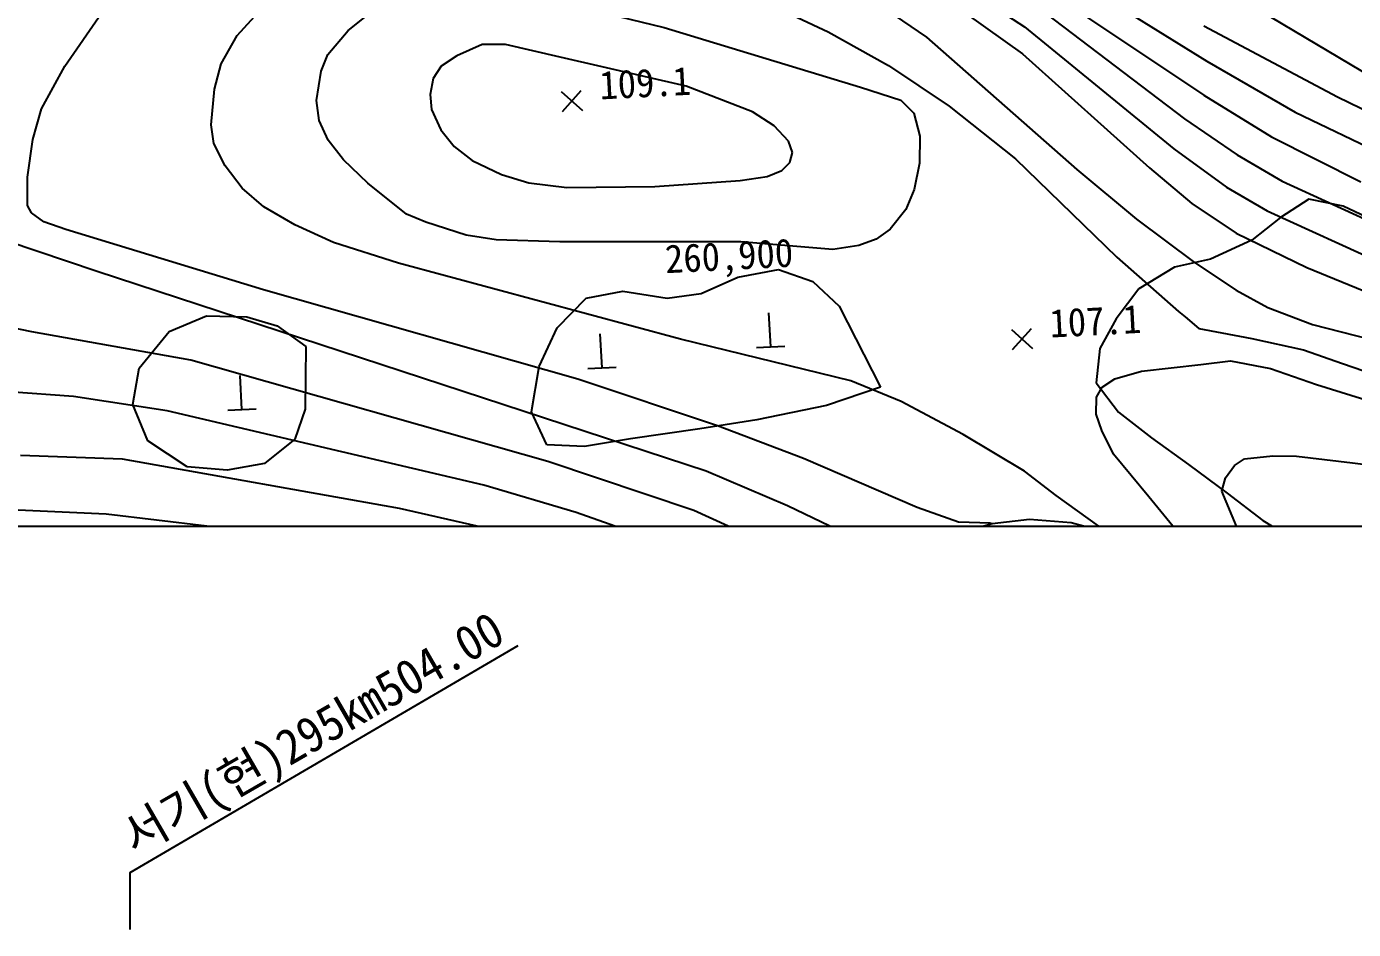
# Model space of a CAD drawing. Header units: millimetres. Extents: x 12262 to 13058, y 1103 to 1809.
# Drawn here: x 12848.4 to 12942, y 1364.9 to 1428.6 of the extents above; entities that cross this region are included whole.
import ezdxf
from ezdxf.enums import TextEntityAlignment as Align
from ezdxf.xclip import XClip

# ---------------------------------------------------------------- set-up
doc = ezdxf.new("R2010")
doc.units = ezdxf.units.MM
doc.header["$LTSCALE"] = 10
doc.header["$MEASUREMENT"] = 0
doc.header["$XCLIPFRAME"] = 2
doc.layers.add('TX-PAPR', color=2, linetype='Continuous', plot=False)
for name, color, linetype in [('TZ-BASE', 253, 'Continuous'), ('TZ-LEAL', 1, 'Continuous'), ('TZ-LEAT', 3, 'Continuous')]:
    doc.layers.add(name, color=color, linetype=linetype)
doc.styles.add('HANA', font='GulimChe.ttf')
doc.styles.add('굴림체', font='GulimChe.ttf')

# ---------------------------------------------------------------- blocks, each defined once
blk = doc.blocks.new('JD-SGS4SX3S')
at = {"layer": 'TZ-BASE'}
for p, q in [((565.221, -29.212, 101), (586.103, -42.169, 101)), ((568.308, -32.801, 102), (585.888, -44.573, 102)), ((568.144, -36.429, 104), (573.242, -39.757, 104)), ((517.674, -40.37, 107), (519.647, -38.185, 107)), ((540.523, -38.02, 108), (547.81, -39.806, 108)), ((555.045, -38.066, 107), (559.383, -40.097, 107)), ((562.931, -38.163, 106), (566.307, -40.479, 106)), ((505.496, -42.522, 106), (508.099, -38.785, 106)), ((525.512, -40.013, 108), (527.123, -38.705, 108)), ((569.09, -38.797, 105), (573.092, -41.652, 105)), ((574.741, -38.8, 103), (584.522, -46.233, 103)), ((590.599, -39.037, 99), (597.842, -43.339, 99)), ((524.061, -41.708, 108), (525.512, -40.013, 108)), ((547.81, -39.806, 108), (561.663, -44.005, 108)), ((559.383, -40.097, 107), (563.629, -42.476, 107)), ((573.242, -39.757, 104), (583.779, -48.353, 104)), ((585.9, -39.677, 100), (595.327, -44.685, 100)), ((516.533, -42.357, 107), (517.674, -40.37, 107)), ((534.966, -40.999, 109), (533.176, -41.791, 109)), ((536.596, -40.983, 109), (534.966, -40.999, 109)), ((540.466, -41.894, 109), (536.596, -40.983, 109)), ((566.307, -40.479, 106), (576.923, -49.812, 106)), ((523.604, -42.879, 108), (524.061, -41.708, 108)), ((533.176, -41.791, 109), (532.074, -42.535, 109)), ((549.346, -43.934, 109), (540.466, -41.894, 109)), ((573.092, -41.652, 105), (582.044, -49.688, 105)), ((503.868, -45.544, 106), (505.496, -42.522, 106)), ((516.078, -44.146, 107), (516.533, -42.357, 107)), ((523.271, -44.941, 108), (523.604, -42.879, 108)), ((532.074, -42.535, 109), (531.503, -43.387, 109)), ((563.629, -42.476, 107), (567.926, -45.35, 107)), ((586.103, -42.169, 101), (592.333, -45.761, 101)), ((531.503, -43.387, 109), (531.286, -44.534, 109)), ((554.047, -45.755, 109), (549.346, -43.934, 109)), ((561.663, -44.005, 108), (564.515, -44.931, 108)), ((515.829, -46.661, 107), (516.078, -44.146, 107)), ((523.465, -46.368, 108), (523.271, -44.941, 108)), ((531.286, -44.534, 109), (531.371, -45.581, 109)), ((540.544, -44.31, 109.088), (542.03, -45.649, 109.088)), ((540.618, -45.723, 109.088), (541.957, -44.237, 109.088)), ((564.515, -44.931, 108), (565.432, -45.849, 108)), ((585.888, -44.573, 102), (590.654, -47.515, 102)), ((595.327, -44.685, 100), (604.938, -49.361, 100)), ((503.235, -47.691, 106), (503.868, -45.544, 106)), ((531.371, -45.581, 109), (532.04, -47.006, 109)), ((555.556, -46.724, 109), (554.047, -45.755, 109)), ((565.432, -45.849, 108), (565.858, -47.463, 108)), ((567.926, -45.35, 107), (572.59, -49.07, 107)), ((592.333, -45.761, 101), (604.186, -51.484, 101)), ((516.031, -47.981, 107), (515.829, -46.661, 107)), ((524.091, -47.744, 108), (523.465, -46.368, 108)), ((556.588, -47.819, 109), (555.556, -46.724, 109)), ((584.522, -46.233, 103), (588.247, -48.785, 103)), ((502.872, -50.364, 106), (503.235, -47.691, 106)), ((525.174, -49.134, 108), (524.091, -47.744, 108)), ((532.04, -47.006, 109), (532.977, -48.205, 109)), ((565.858, -47.463, 108), (565.827, -49.359, 108)), ((590.654, -47.515, 102), (596.977, -50.692, 102)), ((516.823, -49.567, 107), (516.031, -47.981, 107)), ((532.977, -48.205, 109), (534.25, -49.188, 109)), ((556.865, -48.612, 109), (556.588, -47.819, 109)), ((556.667, -49.33, 109), (556.865, -48.612, 109)), ((583.779, -48.353, 104), (587.5, -51.052, 104)), ((518.009, -51.131, 107), (516.823, -49.567, 107)), ((526.898, -50.78, 108), (525.174, -49.134, 108)), ((534.25, -49.188, 109), (536.315, -50.167, 109)), ((556.111, -49.899, 109), (556.667, -49.33, 109)), ((565.827, -49.359, 108), (565.448, -51.224, 108)), ((572.59, -49.07, 107), (579.754, -56.005, 107)), ((588.247, -48.785, 103), (591.43, -50.634, 103)), ((502.877, -52.354, 106), (502.872, -50.364, 106)), ((536.315, -50.167, 109), (538.242, -50.761, 109)), ((553.177, -50.599, 109), (555.078, -50.318, 109)), ((555.078, -50.318, 109), (556.111, -49.899, 109)), ((576.923, -49.812, 106), (581.14, -53.314, 106)), ((582.044, -49.688, 105), (585.035, -52.212, 105)), ((519.561, -52.449, 107), (518.009, -51.131, 107)), ((529.628, -52.966, 108), (526.898, -50.78, 108)), ((538.242, -50.761, 109), (540.937, -51.096, 109)), ((540.937, -51.096, 109), (547.149, -51.019, 109)), ((547.149, -51.019, 109), (553.177, -50.599, 109)), ((565.448, -51.224, 108), (564.857, -52.633, 108)), ((587.5, -51.052, 104), (590.36, -52.741, 104)), ((591.43, -50.634, 103), (600.914, -54.995, 103)), ((503.155, -52.866, 106), (502.877, -52.354, 106)), ((585.035, -52.212, 105), (588.177, -54.317, 105)), ((593.292, -51.899, 111.604), (591.31, -53.212, 111.604)), ((595.723, -52.401, 111.604), (593.292, -51.899, 111.604)), ((599.151, -54.016, 111.604), (595.723, -52.401, 111.604)), ((504.027, -53.511, 106), (503.155, -52.866, 106)), ((521.743, -53.715, 107), (519.561, -52.449, 107)), ((530.986, -53.535, 108), (529.628, -52.966, 108)), ((564.857, -52.633, 108), (563.757, -54.037, 108)), ((581.14, -53.314, 106), (585.233, -56.375, 106)), ((591.31, -53.212, 111.604), (589.285, -54.806, 111.604)), ((590.36, -52.741, 104), (598.796, -56.574, 104)), ((505.567, -54.05, 106), (504.027, -53.511, 106)), ((519.524, -58.303, 106), (505.567, -54.05, 106)), ((524.473, -54.978, 107), (521.743, -53.715, 107)), ((533.832, -54.443, 108), (530.986, -53.535, 108)), ((563.757, -54.037, 108), (562.761, -54.735, 108)), ((507.798, -57.021, 105), (501.447, -54.882, 105)), ((529.063, -56.428, 107), (524.473, -54.978, 107)), ((535.955, -54.774, 108), (533.832, -54.443, 108)), ((540.433, -54.919, 108), (535.955, -54.774, 108)), ((553.211, -54.921, 108), (540.433, -54.919, 108)), ((559.71, -55.458, 108), (553.211, -54.921, 108)), ((561.545, -55.187, 108), (559.71, -55.458, 108)), ((562.761, -54.735, 108), (561.545, -55.187, 108)), ((589.285, -54.806, 111.604), (586.357, -56.152, 111.604)), ((588.177, -54.317, 105), (593.155, -56.745, 105)), ((579.754, -56.005, 107), (584.095, -59.846, 107)), ((586.357, -56.152, 111.604), (583.817, -56.716, 111.604)), ((550.759, -71.11, 105), (507.798, -57.021, 105)), ((548.947, -61.791, 107), (529.063, -56.428, 107)), ((553.004, -57.425, 107.358), (555.866, -56.884, 107.358)), ((555.866, -56.884, 107.358), (558.294, -57.727, 107.358)), ((583.817, -56.716, 111.604), (581.311, -58.247, 111.604)), ((585.233, -56.375, 106), (588.178, -58.323, 106)), ((593.155, -56.745, 105), (602.617, -60.623, 105)), ((550.42, -58.572, 107.358), (553.004, -57.425, 107.358)), ((558.294, -57.727, 107.358), (560.152, -59.472, 107.358)), ((541.704, -64.613, 106), (519.524, -58.303, 106)), ((540.259, -60.989, 107.358), (542.307, -58.893, 107.358)), ((542.307, -58.893, 107.358), (544.887, -58.409, 107.358)), ((544.887, -58.409, 107.358), (548.022, -58.895, 107.358)), ((548.022, -58.895, 107.358), (550.42, -58.572, 107.358)), ((581.311, -58.247, 111.604), (579.705, -60.347, 111.604)), ((588.178, -58.323, 106), (590.411, -59.554, 106)), ((560.152, -59.472, 107.358), (563.066, -65.19, 107.358)), ((584.095, -59.846, 107), (584.567, -60.227, 107)), ((590.411, -59.554, 106), (593.551, -60.75, 106)), ((503.183, -61.263, 104), (497.721, -60.197, 104)), ((512.87, -61.242, 105.305), (515.515, -60.135, 105.305)), ((515.515, -60.135, 105.305), (518.351, -60.218, 105.305)), ((518.351, -60.218, 105.305), (520.479, -60.858, 105.305)), ((520.479, -60.858, 105.305), (522.52, -62.302, 105.305)), ((555.32, -62.333, 107.76), (555.195, -59.936, 107.76)), ((579.705, -60.347, 111.604), (578.541, -62.451, 111.604)), ((584.567, -60.227, 107), (585.547, -61.032, 107)), ((593.551, -60.75, 106), (604.753, -63.618, 106)), ((514.404, -63.269, 104), (503.183, -61.263, 104)), ((510.757, -63.842, 105.305), (512.87, -61.242, 105.305)), ((538.97, -63.716, 107.358), (540.259, -60.989, 107.358)), ((543.416, -63.81, 106.251), (543.291, -61.414, 106.251)), ((560.987, -64.743, 107), (548.947, -61.791, 107)), ((572.31, -61.116, 107.056), (573.796, -62.454, 107.056)), ((572.384, -62.528, 107.056), (573.722, -61.042, 107.056)), ((585.547, -61.032, 107), (587.163, -61.347, 107)), ((587.163, -61.347, 107), (589.282, -61.736, 107)), ((589.282, -61.736, 107), (592.923, -62.545, 107)), ((522.52, -62.302, 105.305), (522.466, -66.728, 105.305)), ((554.322, -62.385, 107.76), (556.319, -62.28, 107.76)), ((578.541, -62.451, 111.604), (578.302, -64.864, 111.604)), ((592.923, -62.545, 107), (595.671, -63.501, 107)), ((539.598, -70.427, 104), (514.404, -63.269, 104)), ((581.487, -64.056, 108), (585.673, -63.589, 108)), ((585.673, -63.589, 108), (587.765, -63.314, 108)), ((587.765, -63.314, 108), (590.593, -63.866, 108)), ((595.671, -63.501, 107), (599.642, -64.892, 107)), ((510.315, -66.413, 105.305), (510.757, -63.842, 105.305)), ((517.999, -66.754, 104.662), (517.874, -64.357, 104.662)), ((538.442, -66.912, 107.358), (538.97, -63.716, 107.358)), ((551.568, -67.901, 106), (541.704, -64.613, 106)), ((542.418, -63.863, 106.251), (544.415, -63.758, 106.251)), ((578.71, -65.184, 108), (579.601, -64.589, 108)), ((579.601, -64.589, 108), (581.487, -64.056, 108)), ((590.593, -63.866, 108), (593.85, -64.995, 108)), ((506.126, -65.84, 103), (501.57, -65.498, 103)), ((563.066, -65.19, 107.358), (559.253, -66.468, 107.358)), ((564.519, -66.198, 107), (560.987, -64.743, 107)), ((578.302, -64.864, 111.604), (579.876, -66.948, 111.604)), ((578.31, -65.878, 108), (578.71, -65.184, 108)), ((593.85, -64.995, 108), (598.015, -66.276, 108)), ((512.717, -66.861, 103), (506.126, -65.84, 103)), ((511.362, -68.957, 105.305), (510.315, -66.413, 105.305)), ((559.253, -66.468, 107.358), (554.335, -67.497, 107.358)), ((568.904, -68.517, 107), (564.519, -66.198, 107)), ((578.293, -67.076, 108), (578.31, -65.878, 108)), ((535.082, -72.089, 103), (512.717, -66.861, 103)), ((517.001, -66.806, 104.662), (518.998, -66.702, 104.662)), ((522.466, -66.728, 105.305), (521.726, -68.855, 105.305)), ((539.531, -69.254, 107.358), (538.442, -66.912, 107.358)), ((578.687, -68.248, 108), (578.293, -67.076, 108)), ((579.876, -66.948, 111.604), (582.196, -68.757, 111.604)), ((550.326, -68.13, 107.358), (545.43, -68.837, 107.358)), ((554.335, -67.497, 107.358), (550.326, -68.13, 107.358)), ((557.641, -70.224, 106), (551.568, -67.901, 106)), ((579.515, -69.912, 108), (578.687, -68.248, 108)), ((514.144, -70.809, 105.305), (511.362, -68.957, 105.305)), ((521.726, -68.855, 105.305), (519.599, -70.57, 105.305)), ((542.187, -69.375, 107.358), (539.531, -69.254, 107.358)), ((545.43, -68.837, 107.358), (542.187, -69.375, 107.358)), ((573.222, -71.1, 107), (568.904, -68.517, 107)), ((582.196, -68.757, 111.604), (584.797, -70.629, 111.604)), ((509.564, -70.255, 102), (502.384, -69.993, 102)), ((565.657, -73.673, 106), (557.641, -70.224, 106)), ((582.006, -72.909, 108), (579.515, -69.912, 108)), ((588.757, -70.24, 109), (590.757, -70.038, 109)), ((590.757, -70.038, 109), (592.428, -70.061, 109)), ((592.428, -70.061, 109), (596.377, -70.53, 109)), ((529.114, -73.741, 102), (509.564, -70.255, 102)), ((516.96, -71.033, 105.305), (514.144, -70.809, 105.305)), ((519.599, -70.57, 105.305), (516.96, -71.033, 105.305)), ((549.896, -73.891, 104), (539.598, -70.427, 104)), ((556.499, -73.563, 105), (550.759, -71.11, 105)), ((575.478, -72.824, 107), (573.222, -71.1, 107)), ((584.797, -70.629, 111.604), (587.538, -72.661, 111.604)), ((587.425, -71.59, 109), (588.049, -70.704, 109)), ((588.049, -70.704, 109), (588.757, -70.24, 109)), ((596.377, -70.53, 109), (597.911, -70.713, 109)), ((541.595, -74.036, 103), (535.082, -72.089, 103)), ((587.168, -72.518, 109), (587.425, -71.59, 109)), ((579.09, -75.439, 107), (575.478, -72.824, 107)), ((584.223, -75.659, 108), (582.006, -72.909, 108)), ((588.562, -75.859, 109), (587.168, -72.518, 109)), ((587.538, -72.661, 111.604), (590.059, -74.593, 111.604)), ((508.425, -74.133, 101), (502.2, -73.864, 101)), ((536.38, -75.406, 102), (529.114, -73.741, 102)), ((552.482, -75.072, 104), (549.896, -73.891, 104)), ((562.307, -76.351, 105), (556.499, -73.563, 105)), ((568.565, -74.709, 106), (565.657, -73.673, 106)), ((518.68, -75.383, 101), (508.425, -74.133, 101)), ((549.494, -76.827, 103), (541.595, -74.036, 103)), ((570.94, -74.828, 90.918), (568.561, -75.534, 90.918)), ((570.824, -74.774, 106), (568.565, -74.709, 106)), ((570.887, -74.844, 106), (570.824, -74.774, 106)), ((573.579, -74.527, 90.918), (570.94, -74.828, 90.918)), ((576.535, -74.75, 90.918), (573.579, -74.527, 90.918)), ((579.065, -75.474, 90.918), (576.535, -74.75, 90.918)), ((590.059, -74.593, 111.604), (601.654, -81.926, 111.604))]:
    blk.add_line(p, q, dxfattribs=at)
at = {"layer": 'TZ-BASE', "style": 'HANA'}
for s, p in [('109.1', (543.285, -44.875, 109.088)), ('260,900', (547.915, -57.14)), ('107.1', (575.05, -61.681, 107.056))]:
    blk.add_text(s, height=2, rotation=2.9893, dxfattribs=at).set_placement(p)

msp = doc.modelspace()

# ---------------------------------------------------------------- linework, layer by layer
at = {"layer": 'TX-PAPR', "flags": 128}
msp.add_lwpolyline([(13045.598, 1543.327), (12345.598, 1543.327), (12345.598, 1393.327), (13045.598, 1393.327)], close=True, dxfattribs=at)
at = {"layer": 'TZ-LEAL'}
msp.add_lwpolyline([(12883.066, 1384.896), (12855.685, 1368.871), (12855.685, 1364.871)], dxfattribs=at)

# ---------------------------------------------------------------- block references
at = {"layer": 'TZ-BASE'}
ref = msp.add_blockref('JD-SGS4SX3S', (12345.598, 1468.327), dxfattribs=at)
XClip(ref).set_block_clipping_path([(0, -75.0000000001), (700.0000000116, 74.9999999999)])

# ---------------------------------------------------------------- texts
at = {"layer": 'TZ-LEAT', "style": '굴림체'}
msp.add_text('서기(현)295km504.00', height=2.5, rotation=30, dxfattribs=at).set_placement((12869.179, 1377.664), align=Align.CENTER)

doc.saveas('drawing.dxf')
